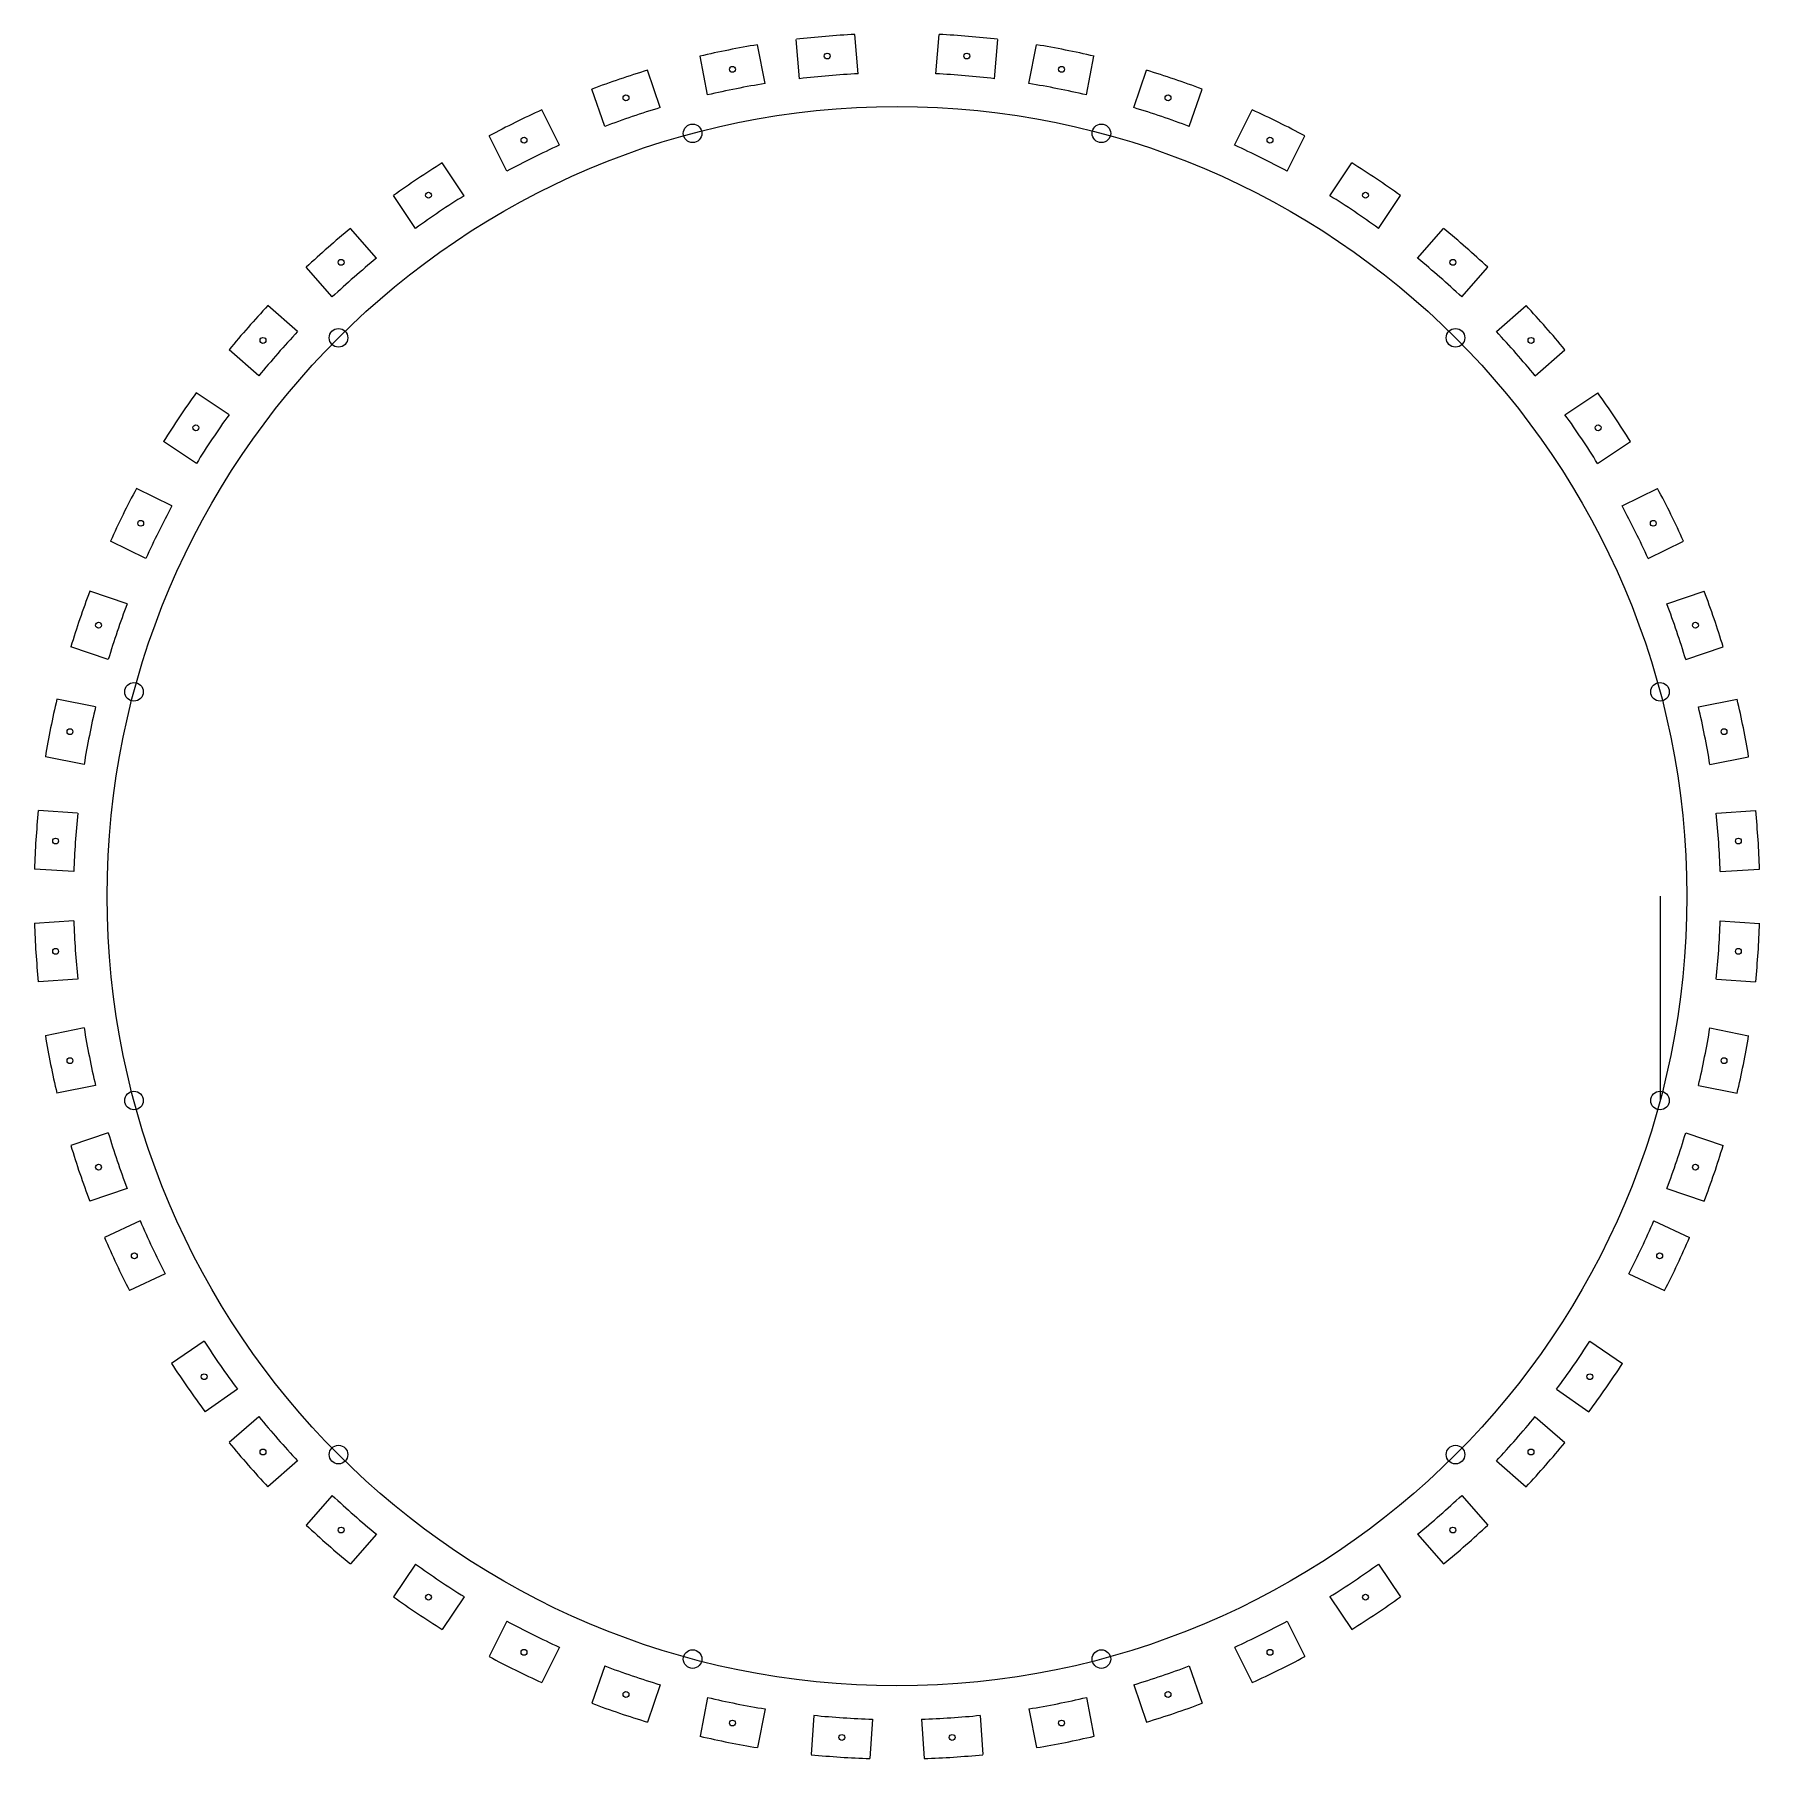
# Model space of a CAD drawing. Header units: millimetres. Extents: x -90 to 90, y -90 to 90.
import ezdxf

# ---------------------------------------------------------------- set-up
doc = ezdxf.new("R2010")
doc.units = ezdxf.units.MM
doc.layers.add('Sketch 02', color=7, linetype='Continuous')

msp = doc.modelspace()

# ---------------------------------------------------------------- linework, layer by layer
at = {"layer": 'Sketch 02'}
for p, q in [((-13.69, 84.43), (-14.49, 88.45)), ((-10.12, 84.93), (-10.46, 89.01)), ((-4.04, 85.44), (-4.38, 89.52)), ((4.04, 85.44), (4.38, 89.52)), ((10.12, 84.93), (10.46, 89.01)), ((13.69, 84.43), (14.49, 88.45)), ((-19.67, 83.24), (-20.46, 87.26)), ((19.67, 83.24), (20.46, 87.26)), ((-24.59, 81.92), (-25.91, 85.8)), ((24.59, 81.92), (25.91, 85.8)), ((-30.36, 79.96), (-31.68, 83.84)), ((30.36, 79.96), (31.68, 83.84)), ((-35.07, 78.01), (-36.88, 81.69)), ((35.07, 78.01), (36.88, 81.69)), ((-40.54, 75.31), (-42.35, 78.99)), ((40.54, 75.31), (42.35, 78.99)), ((-44.95, 72.77), (-47.23, 76.17)), ((44.95, 72.77), (47.23, 76.17)), ((-50.02, 69.38), (-52.3, 72.79)), ((50.02, 69.38), (52.3, 72.79)), ((-54.07, 66.28), (-56.77, 69.36)), ((54.07, 66.28), (56.77, 69.36)), ((-58.65, 62.26), (-61.35, 65.34)), ((58.65, 62.26), (61.35, 65.34)), ((-62.26, 58.65), (-65.34, 61.35)), ((62.26, 58.65), (65.34, 61.35)), ((-66.28, 54.07), (-69.36, 56.77)), ((66.28, 54.07), (69.36, 56.77)), ((-69.38, 50.02), (-72.79, 52.3)), ((69.38, 50.02), (72.79, 52.3)), ((-72.77, 44.95), (-76.17, 47.23)), ((72.77, 44.95), (76.17, 47.23)), ((-75.31, 40.54), (-78.99, 42.35)), ((75.31, 40.54), (78.99, 42.35)), ((-78.01, 35.07), (-81.69, 36.88)), ((78.01, 35.07), (81.69, 36.88)), ((-79.96, 30.36), (-83.84, 31.68)), ((79.96, 30.36), (83.84, 31.68)), ((-81.92, 24.59), (-85.8, 25.91)), ((81.92, 24.59), (85.8, 25.91)), ((-83.24, 19.67), (-87.26, 20.46)), ((83.24, 19.67), (87.26, 20.46)), ((-84.43, 13.69), (-88.45, 14.49)), ((84.43, 13.69), (88.45, 14.49)), ((-85.1, 8.63), (-89.18, 8.9)), ((85.1, 8.63), (89.18, 8.9)), ((-85.49, 2.55), (-89.58, 2.82)), ((85.49, 2.55), (89.58, 2.82)), ((79.25, 0), (79.25, -21.23)), ((-85.49, -2.55), (-89.58, -2.82)), ((85.49, -2.55), (89.58, -2.82)), ((-85.1, -8.63), (-89.18, -8.9)), ((85.1, -8.63), (89.18, -8.9)), ((-84.43, -13.69), (-88.45, -14.49)), ((84.43, -13.69), (88.45, -14.49)), ((-83.24, -19.67), (-87.26, -20.46)), ((83.24, -19.67), (87.26, -20.46)), ((-81.92, -24.59), (-85.8, -25.91)), ((81.92, -24.59), (85.8, -25.91)), ((-79.96, -30.36), (-83.84, -31.68)), ((79.96, -30.36), (83.84, -31.68)), ((-78.61, -33.71), (-82.32, -35.45)), ((78.61, -33.71), (82.32, -35.45)), ((-76.01, -39.22), (-79.72, -40.97)), ((76.01, -39.22), (79.72, -40.97)), ((-71.97, -46.22), (-75.34, -48.55)), ((71.97, -46.22), (75.34, -48.55)), ((-68.5, -51.23), (-71.86, -53.56)), ((68.5, -51.23), (71.86, -53.56)), ((-66.28, -54.07), (-69.36, -56.77)), ((66.28, -54.07), (69.36, -56.77)), ((-62.26, -58.65), (-65.34, -61.35)), ((62.26, -58.65), (65.34, -61.35)), ((-58.65, -62.26), (-61.35, -65.34)), ((58.65, -62.26), (61.35, -65.34)), ((-54.07, -66.28), (-56.77, -69.36)), ((54.07, -66.28), (56.77, -69.36)), ((-50.02, -69.38), (-52.3, -72.79)), ((50.02, -69.38), (52.3, -72.79)), ((-44.95, -72.77), (-47.23, -76.17)), ((44.95, -72.77), (47.23, -76.17)), ((-40.54, -75.31), (-42.35, -78.99)), ((40.54, -75.31), (42.35, -78.99)), ((-35.07, -78.01), (-36.88, -81.69)), ((35.07, -78.01), (36.88, -81.69)), ((-30.36, -79.96), (-31.68, -83.84)), ((30.36, -79.96), (31.68, -83.84)), ((-24.59, -81.92), (-25.91, -85.8)), ((24.59, -81.92), (25.91, -85.8)), ((-19.67, -83.24), (-20.46, -87.26)), ((19.67, -83.24), (20.46, -87.26)), ((-13.69, -84.43), (-14.49, -88.45)), ((-8.63, -85.1), (-8.9, -89.18)), ((-2.55, -85.49), (-2.82, -89.58)), ((2.55, -85.49), (2.82, -89.58)), ((8.63, -85.1), (8.9, -89.18)), ((13.69, -84.43), (14.49, -88.45))]:
    msp.add_line(p, q, dxfattribs=at)
for centre, radius in [((-17.09, 85.9), 0.305), ((-7.25, 87.28), 0.305), ((7.25, 87.28), 0.305), ((17.09, 85.9), 0.305), ((-28.15, 82.93), 0.305), ((28.15, 82.93), 0.305), ((0, 0), 82.04), ((-38.74, 78.55), 0.305), ((-21.23, 79.25), 0.965), ((21.23, 79.25), 0.965), ((38.74, 78.55), 0.305), ((-48.66, 72.82), 0.305), ((48.66, 72.82), 0.305), ((-57.74, 65.85), 0.305), ((57.74, 65.85), 0.305), ((-65.85, 57.74), 0.305), ((-58.01, 58.01), 0.965), ((58.01, 58.01), 0.965), ((65.85, 57.74), 0.305), ((-72.82, 48.66), 0.305), ((72.82, 48.66), 0.305), ((-78.55, 38.74), 0.305), ((78.55, 38.74), 0.305), ((-82.93, 28.15), 0.305), ((82.93, 28.15), 0.305), ((-79.25, 21.23), 0.965), ((79.25, 21.23), 0.965), ((-85.9, 17.09), 0.305), ((85.9, 17.09), 0.305), ((-87.39, 5.73), 0.305), ((87.39, 5.73), 0.305), ((-87.39, -5.73), 0.305), ((87.39, -5.73), 0.305), ((-85.9, -17.09), 0.305), ((85.9, -17.09), 0.305), ((-79.25, -21.23), 0.965), ((79.25, -21.23), 0.965), ((-82.93, -28.15), 0.305), ((82.93, -28.15), 0.305), ((-79.21, -37.36), 0.305), ((79.21, -37.36), 0.305), ((-71.96, -49.92), 0.305), ((71.96, -49.92), 0.305), ((-58.01, -58.01), 0.965), ((58.01, -58.01), 0.965), ((-65.85, -57.74), 0.305), ((65.85, -57.74), 0.305), ((-57.74, -65.85), 0.305), ((57.74, -65.85), 0.305), ((-48.66, -72.82), 0.305), ((48.66, -72.82), 0.305), ((-38.74, -78.55), 0.305), ((-21.23, -79.25), 0.965), ((21.23, -79.25), 0.965), ((38.74, -78.55), 0.305), ((-28.15, -82.93), 0.305), ((28.15, -82.93), 0.305), ((-17.09, -85.9), 0.305), ((17.09, -85.9), 0.305), ((-5.73, -87.39), 0.305), ((5.73, -87.39), 0.305)]:
    msp.add_circle(centre, radius, dxfattribs=at)
for radius, start, end in [(89.63, 99.3011, 103.1989), (89.63, 92.8011, 96.6989), (89.63, 83.3011, 87.1989), (89.63, 76.8011, 80.6989), (89.63, 106.8011, 110.6989), (85.53, 99.2078, 103.2922), (85.53, 92.7078, 96.7922), (85.53, 83.2078, 87.2922), (85.53, 76.7078, 80.7922), (89.63, 69.3011, 73.1989), (89.63, 114.3011, 118.1989), (85.53, 106.7078, 110.7922), (85.53, 69.2078, 73.2922), (89.63, 61.8011, 65.6989), (85.53, 114.2078, 118.2922), (85.53, 61.7078, 65.7922), (89.63, 121.8011, 125.6989), (89.63, 54.3011, 58.1989), (85.53, 121.7078, 125.7922), (85.53, 54.2078, 58.2922), (89.63, 129.3011, 133.1989), (89.63, 46.8011, 50.6989), (85.53, 129.2078, 133.2922), (85.53, 46.7078, 50.7922), (89.63, 136.8011, 140.6989), (89.63, 39.3011, 43.1989), (85.53, 136.7078, 140.7922), (85.53, 39.2078, 43.2922), (89.63, 144.3011, 148.1989), (89.63, 31.8011, 35.6989), (85.53, 144.2078, 148.2922), (85.53, 31.7078, 35.7922), (89.63, 151.8011, 155.6989), (89.63, 24.3011, 28.1989), (85.53, 151.7078, 155.7922), (85.53, 24.2078, 28.2922), (89.63, 159.3011, 163.1989), (89.63, 16.8011, 20.6989), (85.53, 159.2078, 163.2922), (85.53, 16.7078, 20.7922), (89.63, 166.8011, 170.6989), (89.63, 9.3011, 13.1989), (85.53, 166.7078, 170.7922), (85.53, 9.2078, 13.2922), (89.63, 174.3011, 178.1989), (85.53, 174.2078, 178.2922), (85.53, 1.7078, 5.7922), (89.63, 1.8011, 5.6989), (89.63, 181.8011, 185.6989), (85.53, 181.7078, 185.7922), (85.53, 354.2078, 358.2922), (89.63, 354.3011, 358.1989), (85.53, 189.2078, 193.2922), (85.53, 346.7078, 350.7922), (89.63, 189.3011, 193.1989), (89.63, 346.8011, 350.6989), (85.53, 196.7078, 200.7922), (85.53, 339.2078, 343.2922), (89.63, 196.8011, 200.6989), (89.63, 339.3011, 343.1989), (85.53, 203.2078, 207.2922), (85.53, 332.7078, 336.7922), (89.63, 203.3011, 207.1989), (89.63, 332.8011, 336.6989), (85.53, 212.7078, 216.7922), (85.53, 323.2078, 327.2922), (89.63, 212.8011, 216.6989), (89.63, 323.3011, 327.1989), (85.53, 219.2078, 223.2922), (85.53, 316.7078, 320.7922), (89.63, 219.3011, 223.1989), (89.63, 316.8011, 320.6989), (85.53, 226.7078, 230.7922), (85.53, 309.2078, 313.2922), (89.63, 226.8011, 230.6989), (89.63, 309.3011, 313.1989), (85.53, 234.2078, 238.2922), (85.53, 301.7078, 305.7922), (89.63, 234.3011, 238.1989), (89.63, 301.8011, 305.6989), (85.53, 241.7078, 245.7922), (85.53, 294.2078, 298.2922), (89.63, 241.8011, 245.6989), (85.53, 249.2078, 253.2922), (85.53, 286.7078, 290.7922), (89.63, 294.3011, 298.1989), (89.63, 249.3011, 253.1989), (85.53, 256.7078, 260.7922), (85.53, 279.2078, 283.2922), (89.63, 286.8011, 290.6989), (85.53, 264.2078, 268.2922), (85.53, 271.7078, 275.7922), (89.63, 256.8011, 260.6989), (89.63, 279.3011, 283.1989), (89.63, 264.3011, 268.1989), (89.63, 271.8011, 275.6989)]:
    msp.add_arc((0, 0), radius, start, end, dxfattribs=at)

doc.saveas('drawing.dxf')
